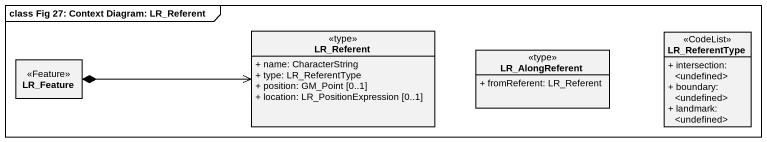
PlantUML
@startuml
mainframe class Fig 27: Context Diagram: LR_Referent
hide circle
hide empty members
skinparam classAttributeIconSize 0
class LR_Feature <<Feature>>
class LR_Referent <<type>> {
  + name: CharacterString
  + type: LR_ReferentType
  + position: GM_Point [0..1]
  + location: LR_PositionExpression [0..1]
}
class LR_AlongReferent <<type>> {
  + fromReferent: LR_Referent
}
class LR_ReferentType <<CodeList>> {
  + intersection: <undefined>
  + boundary: <undefined>
  + landmark: <undefined>
}
LR_Feature *-right-> LR_Referent
@enduml
